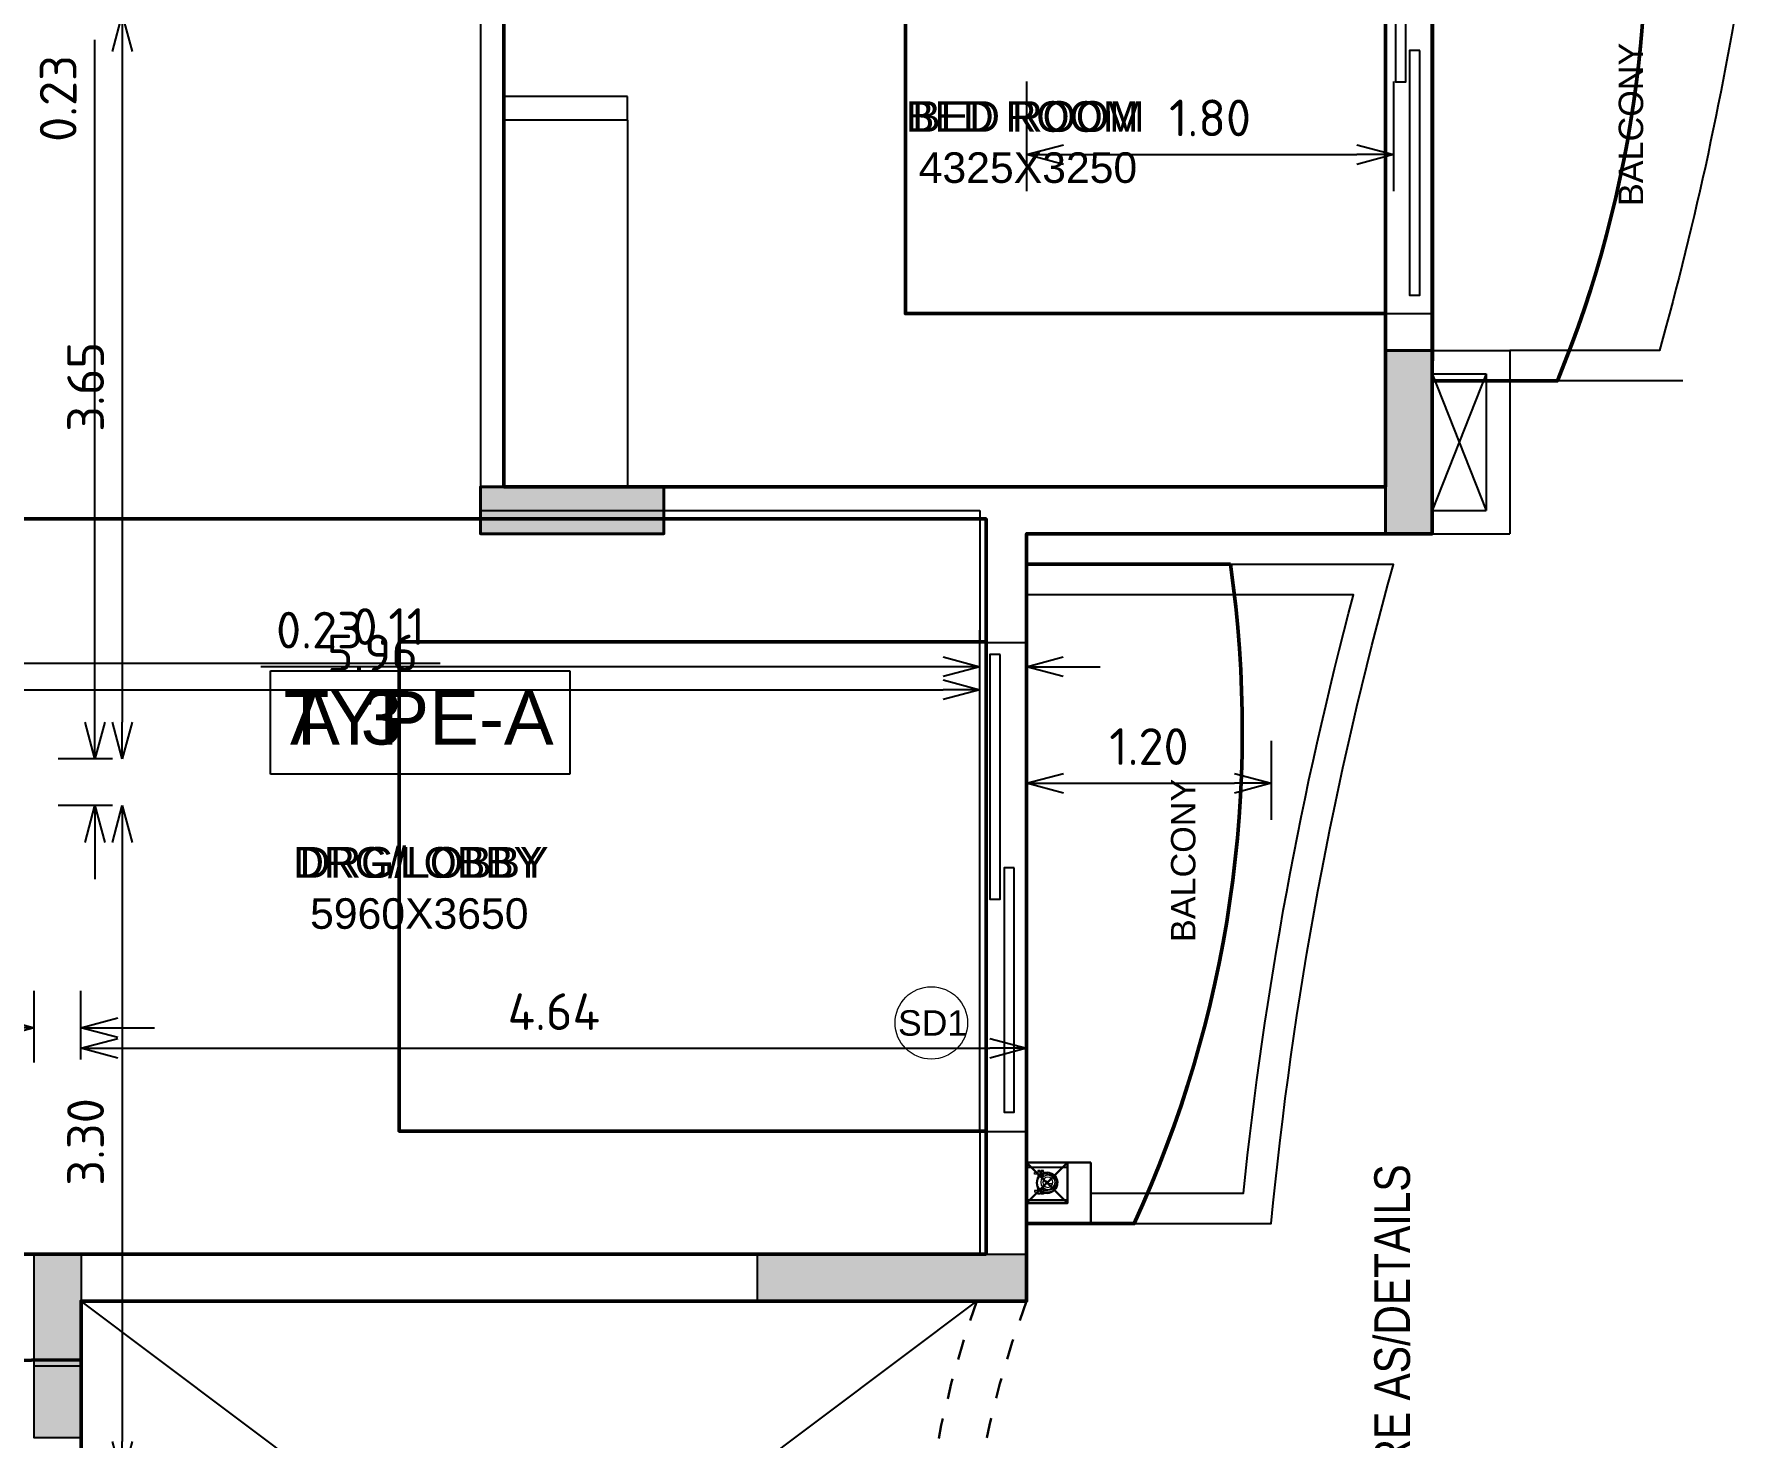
# Model space of a CAD drawing. Header units: inches. Extents: x 0 to 429, y 0 to 185.
# Drawn here: x 256.54 to 264.94, y 115.45 to 122.34 of the extents above; entities that cross this region are included whole.
import ezdxf
from ezdxf.enums import TextEntityAlignment as Align

# ---------------------------------------------------------------- set-up
doc = ezdxf.new("R2010")
doc.units = ezdxf.units.IN
doc.header["$MEASUREMENT"] = 0
doc.linetypes.add('Xr-4BHK-A-B-Typical-Sub$0$DASHED', pattern=[0.75, 0.5, -0.25])
doc.layers.get('DEFPOINTS').update_dxf_attribs({"lineweight": 18})
for name, color, linetype, lineweight in [('FLOOR01', 7, 'Continuous', 50), ('XR-4BHK-A-B-TYPICAL-SUB$0$CUTOUT', 6, 'Continuous', 30), ('XR-4BHK-A-B-TYPICAL-SUB$0$LINE ABOVE', 6, 'Xr-4BHK-A-B-Typical-Sub$0$DASHED', 30), ('XR-4BHK-A-B-TYPICAL-SUB$0$PIPE', 30, 'Continuous', 30), ('XR-4BHK-A-B-TYPICAL-SUB$0$TOWER-COL', 1, 'Continuous', 40), ('XR-4BHK-A-B-TYPICAL-SUB$0$TOWER-COL-HATCH', 9, 'Continuous', 5), ('XR-4BHK-A-B-TYPICAL-SUB$0$WALL', 7, 'Continuous', 30)]:
    doc.layers.add(name, color=color, linetype=linetype, lineweight=lineweight)
doc.layers.add('XR-4BHK-A-B-TYPICAL-SUB$0$1PL-SHAFT-PIPE', color=7, linetype='Continuous')
doc.layers.add('XR-4BHK-A-B-TYPICAL-SUB$0$ELE', color=4, linetype='Continuous')
doc.layers.add('XR-4BHK-A-B-TYPICAL-SUB$0$WATER SUPPLAY', color=7, linetype='Continuous', lineweight=0, true_color=0x00f000)
doc.styles.add('Sanvi Common', font='isocpeur.ttf')
doc.styles.get("Standard").update_dxf_attribs({"font": 'arial.ttf'})
doc.styles.add('Xr-4BHK-A-B-Typical-Sub$0$$0$DIM', font='arial.ttf', dxfattribs={"height": 4})
doc.styles.add('Xr-4BHK-A-B-Typical-Sub$0$$1$Standard', font='arial.ttf')
doc.styles.add('Xr-4BHK-A-B-Typical-Sub$0$DIM', font='arial.ttf')
doc.styles.add('Xr-4BHK-A-B-Typical-Sub$0$Standard', font='ARIALN.TTF')
doc.dimstyles.new('Sanvi Common', dxfattribs={"dimtxt": 0.18, "dimasz": 0.18, "dimexe": 0.18, "dimexo": 0.0625, "dimgap": 0.09, "dimtad": 1, "dimzin": 0, "dimdsep": 46, "dimtxsty": 'Sanvi Common', "dimblk": 'OPEN30', "dimcen": 0.09, "dimclrd": 68, "dimclre": 68, "dimclrt": 40, "dimadec": 0, "dimazin": 0, "dimtfac": 1, "dimtofl": 0, "dimtmove": 0, "dimatfit": 3, "dimldrblk": 'OPEN30', "dimfxl": 1, "dimtolj": 1, "dimtzin": 0, "dimarcsym": 0})

# ---------------------------------------------------------------- blocks, each defined once
blk = doc.blocks.new('Xr-4BHK-A-B-Typical-Sub$0$core typ')
at = {"layer": 'XR-4BHK-A-B-TYPICAL-SUB$0$ELE'}
for p, q in [((7010.858223047951, 5500.225164224292), (11405.5083251874, 8800.21289590226)), ((11405.51276260978, 5500.225200043264), (7010.859431482997, 8800.438458010482))]:
    blk.add_line(p, q, dxfattribs=at)
at = {"layer": 'XR-4BHK-A-B-TYPICAL-SUB$0$LINE ABOVE'}
for radius, start, end in [(4917.499816246302, 160.3949959836943, 199.6051581051064), (4687.499816246302, 159.3903066531869, 200.6096933468132)]:
    blk.add_arc((16037.93158958663, 7150.225277089543), radius, start, end, dxfattribs=at)
blk = doc.blocks.new('Xr-4BHK-A-B-Typical-Sub$0$RWP')
at = {"layer": 'XR-4BHK-A-B-TYPICAL-SUB$0$CUTOUT'}
for p, q in [((0, 199.9999999999782), (200, 0)), ((200, 199.9999999999782), (0, 0))]:
    blk.add_line(p, q, dxfattribs=at)
blk.add_lwpolyline([(0, 0), (200, 0), (200, 199.9999999999782), (0, 199.9999999999782)], close=True, dxfattribs=at)
at = {"layer": 'XR-4BHK-A-B-TYPICAL-SUB$0$ELE'}
for p, q in [((0, 199.9999999999782), (0, 0)), ((25, 199.9999999999782), (25, 0))]:
    blk.add_line(p, q, dxfattribs=at)
at = {"layer": 'XR-4BHK-A-B-TYPICAL-SUB$0$PIPE'}
blk.add_circle((99.99999999998545, 99.99999999998545), 50, dxfattribs=at)
at = {"layer": 'XR-4BHK-A-B-TYPICAL-SUB$0$WALL'}
for p, q in [((0, 314.9999999999927), (300.338027563339, 314.9999999999854)), ((0, 199.9999999999782), (0, 314.9999999999927)), ((300.338027563339, 0.03130739104381064), (300.338027563339, 314.9999999999854)), ((0, 199.9999999999782), (185.3380275633244, 199.9999999999782)), ((185.3380275633244, 0.03130739104381064), (185.3380275633244, 199.9999999999782))]:
    blk.add_line(p, q, dxfattribs=at)
blk = doc.blocks.new('Xr-4BHK-A-B-Typical-Sub$0$REV.CO.')
at = {"layer": 'XR-4BHK-A-B-TYPICAL-SUB$0$TOWER-COL-HATCH'}
for points in [[(447851.1053487328, 9750.22713470189), (447851.1053487328, 10650.22713470189), (447621.1053487323, 10650.22713470119), (447621.1053487333, 9750.227134701192)], [(452291.1025142943, 9980.227091526063), (451391.1025142943, 9980.227091526529), (451391.102514295, 9750.227091526063), (452291.102514295, 9750.227091526529)]]:
    blk.add_hatch(color=256, dxfattribs=at).paths.add_polyline_path(points)
at = {"layer": 'XR-4BHK-A-B-TYPICAL-SUB$0$TOWER-COL'}
for points in [[(447851.105343089, 10650.22713470212), (447621.105343089, 10650.22713470212), (447621.105343089, 9750.227134702123), (447851.105343089, 9750.227134702123)], [(451391.1053142941, 9980.227134702123), (451391.1053142941, 9750.227134702123), (452291.105343089, 9750.227134702123), (452291.105343089, 9980.227134702123)]]:
    blk.add_lwpolyline(points, close=True, dxfattribs=at)
blk = doc.blocks.new('Xr-4BHK-A-B-Typical-Sub$0$$0$DOOR NO')
at = {"lineweight": 0}
blk.add_circle((5.684341886080801e-14, 0), 10, dxfattribs=at)
at = {"style": 'Xr-4BHK-A-B-Typical-Sub$0$$0$DIM'}
blk.add_attdef('X1', text='', height=9, dxfattribs=at).set_placement((5.684341886080801e-14, 0), align=Align.MIDDLE_CENTER)
blk = doc.blocks.new('_Open30')
at = {"color": 0, "linetype": 'ByBlock', "lineweight": -2}
for p, q in [((-1, 0.26794919), (0, 0)), ((0, 0), (-1, -0.26794919)), ((0, 0), (-1, 0))]:
    blk.add_line(p, q, dxfattribs=at)
blk = doc.blocks.new('*D235')
at = {"color": 68, "lineweight": -2, "transparency": 16777216}
for p, q in [((258.6717284738027, 122.4363140362108), (256.7969381985017, 122.4363140362108)), ((256.9769381985017, 122.2563140362108), (256.9769381985017, 118.9663144248401)), ((256.9279903310001, 118.7863144248401), (256.7969381985017, 118.7863144248401))]:
    blk.add_line(p, q, dxfattribs=at)
at = {"layer": 'DEFPOINTS', "color": 0, "transparency": 16777216}
for p in [(258.7342284738027, 122.4363140362108), (256.9769381985017, 118.7863144248401), (256.9904903310001, 118.7863144248401)]:
    blk.add_point(p, dxfattribs=at)
at = {"color": 68, "lineweight": -2, "transparency": 16777216, "xscale": 0.18, "yscale": 0.18, "zscale": 0.18}
for p, rotation in [((256.9769381985017, 122.4363140362108), 90), ((256.9769381985017, 118.7863144248401), 270)]:
    blk.add_blockref('_Open30', p, dxfattribs=dict(at, rotation=rotation))
at = {"color": 40, "transparency": 16777216, "insert": (256.7969381985017, 120.6113142305253), "char_height": 0.18, "attachment_point": 5, "rotation": 90, "style": 'Sanvi Common'}
blk.add_mtext('\\A1;3.65', dxfattribs=at)
blk = doc.blocks.new('*D236')
at = {"color": 68, "lineweight": -2, "transparency": 16777216}
for p, q in [((256.8422112934697, 118.9663144248401), (256.8422112934697, 122.3143144248453)), ((256.9279903310001, 118.7863144248401), (256.6622112934697, 118.7863144248401)), ((256.9279903310001, 118.5563144248441), (256.6622112934697, 118.5563144248441)), ((256.8422112934697, 118.3763144248441), (256.8422112934697, 118.1963144248441))]:
    blk.add_line(p, q, dxfattribs=at)
at = {"layer": 'DEFPOINTS', "color": 0, "transparency": 16777216}
for p in [(256.9904903310001, 118.7863144248401), (256.8422112934697, 118.5563144248441), (256.9904903310001, 118.5563144248441)]:
    blk.add_point(p, dxfattribs=at)
at = {"color": 68, "lineweight": -2, "transparency": 16777216, "xscale": 0.18, "yscale": 0.18, "zscale": 0.18}
for p, rotation in [((256.8422112934697, 118.7863144248401), 270), ((256.8422112934697, 118.5563144248441), 90)]:
    blk.add_blockref('_Open30', p, dxfattribs=dict(at, rotation=rotation))
at = {"color": 40, "transparency": 16777216, "insert": (256.6622112934697, 122.0263144248452), "char_height": 0.18, "attachment_point": 5, "rotation": 90, "style": 'Sanvi Common'}
blk.add_mtext('\\A1;0.23', dxfattribs=at)
blk = doc.blocks.new('*D237')
at = {"color": 68, "lineweight": -2, "transparency": 16777216}
for p, q in [((256.9279903310001, 118.5563144248441), (256.7969381985017, 118.5563144248441)), ((256.9769381985017, 118.3763144248441), (256.9769381985017, 115.4361011291251)), ((256.9279903310001, 115.2561011291251), (256.7969381985017, 115.2561011291251))]:
    blk.add_line(p, q, dxfattribs=at)
at = {"layer": 'DEFPOINTS', "color": 0, "transparency": 16777216}
for p in [(256.9904903310001, 118.5563144248441), (256.9769381985017, 115.2561011291251), (256.9904903310001, 115.2561011291251)]:
    blk.add_point(p, dxfattribs=at)
at = {"color": 68, "lineweight": -2, "transparency": 16777216, "xscale": 0.18, "yscale": 0.18, "zscale": 0.18}
for p, rotation in [((256.9769381985017, 118.5563144248441), 90), ((256.9769381985017, 115.2561011291251), 270)]:
    blk.add_blockref('_Open30', p, dxfattribs=dict(at, rotation=rotation))
at = {"color": 40, "transparency": 16777216, "insert": (256.7969381985017, 116.9062077769845), "char_height": 0.18, "attachment_point": 5, "rotation": 90, "style": 'Sanvi Common'}
blk.add_mtext('\\A1;3.30', dxfattribs=at)
blk = doc.blocks.new('*D242')
at = {"color": 68, "lineweight": -2, "transparency": 16777216}
for p, q in [((256.5442417645301, 117.2962905433083), (256.5442417645301, 117.6468529961342)), ((256.7742382820344, 117.3103886011664), (256.7742382820344, 117.6468529961342)), ((256.3642417645301, 117.4668529961342), (253.0162417645322, 117.4668529961342)), ((256.9542382820345, 117.4668529961342), (257.1342382820345, 117.4668529961342))]:
    blk.add_line(p, q, dxfattribs=at)
at = {"layer": 'DEFPOINTS', "color": 0, "transparency": 16777216}
for p in [(256.7742382820344, 117.4668529961342), (256.5442417645301, 117.2337905433083), (256.7742382820344, 117.2478886011664)]:
    blk.add_point(p, dxfattribs=at)
at = {"color": 68, "lineweight": -2, "transparency": 16777216, "xscale": 0.18, "yscale": 0.18, "zscale": 0.18}
blk.add_blockref('_Open30', (256.5442417645301, 117.4668529961342), dxfattribs=at)
at = {"color": 68, "lineweight": -2, "transparency": 16777216, "xscale": 0.18, "yscale": 0.18, "zscale": 0.18, "rotation": 180}
blk.add_blockref('_Open30', (256.7742382820344, 117.4668529961342), dxfattribs=at)
at = {"color": 40, "transparency": 16777216, "insert": (253.3042417645322, 117.6468529961342), "char_height": 0.18, "attachment_point": 5, "style": 'Sanvi Common'}
blk.add_mtext('\\A1;0.23', dxfattribs=at)
blk = doc.blocks.new('*D243')
at = {"color": 68, "lineweight": -2, "transparency": 16777216}
for p, q in [((261.4142284737956, 118.4938144248441), (261.4142284737956, 117.185555231168)), ((256.7742382820344, 117.3103886011664), (256.7742382820344, 117.545555231168)), ((256.9542382820345, 117.365555231168), (261.2342284737956, 117.365555231168))]:
    blk.add_line(p, q, dxfattribs=at)
at = {"layer": 'DEFPOINTS', "color": 0, "transparency": 16777216}
for p in [(261.4142284737956, 118.5563144248441), (261.4142284737956, 117.365555231168), (256.7742382820344, 117.2478886011664)]:
    blk.add_point(p, dxfattribs=at)
at = {"color": 68, "lineweight": -2, "transparency": 16777216, "xscale": 0.18, "yscale": 0.18, "zscale": 0.18, "rotation": 180}
blk.add_blockref('_Open30', (256.7742382820344, 117.365555231168), dxfattribs=at)
at = {"color": 68, "lineweight": -2, "transparency": 16777216, "xscale": 0.18, "yscale": 0.18, "zscale": 0.18}
blk.add_blockref('_Open30', (261.4142284737956, 117.365555231168), dxfattribs=at)
at = {"color": 40, "transparency": 16777216, "insert": (259.094233377915, 117.545555231168), "char_height": 0.18, "attachment_point": 5, "style": 'Sanvi Common'}
blk.add_mtext('\\A1;4.64', dxfattribs=at)
blk = doc.blocks.new('*D294')
at = {"color": 68, "lineweight": -2, "transparency": 16777216}
for p, q in [((255.1092284738026, 119.1878554220599), (255.1092284738026, 119.4351649183148)), ((255.224228458572, 119.1878557811284), (255.224228458572, 119.4351649183148)), ((254.9292284738026, 119.2551649183147), (254.7492284738026, 119.2551649183147)), ((255.404228458572, 119.2551649183147), (258.5362284585697, 119.2551649183147))]:
    blk.add_line(p, q, dxfattribs=at)
at = {"layer": 'DEFPOINTS', "color": 0, "transparency": 16777216}
for p in [(255.224228458572, 119.2551649183147), (255.1092284738026, 119.1253554220599), (255.224228458572, 119.1253557811284)]:
    blk.add_point(p, dxfattribs=at)
at = {"color": 68, "lineweight": -2, "transparency": 16777216, "xscale": 0.18, "yscale": 0.18, "zscale": 0.18}
blk.add_blockref('_Open30', (255.1092284738026, 119.2551649183147), dxfattribs=at)
at = {"color": 68, "lineweight": -2, "transparency": 16777216, "xscale": 0.18, "yscale": 0.18, "zscale": 0.18, "rotation": 180}
blk.add_blockref('_Open30', (255.224228458572, 119.2551649183147), dxfattribs=at)
at = {"color": 40, "transparency": 16777216, "insert": (258.2842284585697, 119.4351649183148), "char_height": 0.18, "attachment_point": 5, "style": 'Sanvi Common'}
blk.add_mtext('\\A1;0.11', dxfattribs=at)
blk = doc.blocks.new('*D295')
at = {"color": 68, "lineweight": -2, "transparency": 16777216}
for p, q in [((261.1842284738142, 119.1878554220599), (261.1842284738142, 119.3053554220599)), ((255.404228458572, 119.1253554220599), (261.0042284738142, 119.1253554220599)), ((255.224228458572, 119.0628557811284), (255.224228458572, 118.9453554220598))]:
    blk.add_line(p, q, dxfattribs=at)
at = {"layer": 'DEFPOINTS', "color": 0, "transparency": 16777216}
for p in [(255.224228458572, 119.1253557811284), (261.1842284738142, 119.1253554220599), (261.1842284738142, 119.1253554220599)]:
    blk.add_point(p, dxfattribs=at)
at = {"color": 68, "lineweight": -2, "transparency": 16777216, "xscale": 0.18, "yscale": 0.18, "zscale": 0.18, "rotation": 180}
blk.add_blockref('_Open30', (255.224228458572, 119.1253554220599), dxfattribs=at)
at = {"color": 68, "lineweight": -2, "transparency": 16777216, "xscale": 0.18, "yscale": 0.18, "zscale": 0.18}
blk.add_blockref('_Open30', (261.1842284738142, 119.1253554220599), dxfattribs=at)
at = {"color": 40, "transparency": 16777216, "insert": (258.2042284661931, 119.3053554220599), "char_height": 0.18, "attachment_point": 5, "style": 'Sanvi Common'}
blk.add_mtext('\\A1;5.96', dxfattribs=at)
blk = doc.blocks.new('*D296')
at = {"color": 68, "lineweight": -2, "transparency": 16777216}
for p, q in [((261.1842284738142, 119.1878554220599), (261.1842284738142, 119.4177305131082)), ((261.4142284737956, 119.1878554220599), (261.4142284737956, 119.4177305131082)), ((261.0042284738142, 119.2377305131082), (257.6562284738163, 119.2377305131082)), ((261.5942284737956, 119.2377305131082), (261.7742284737956, 119.2377305131082))]:
    blk.add_line(p, q, dxfattribs=at)
at = {"layer": 'DEFPOINTS', "color": 0, "transparency": 16777216}
for p in [(261.4142284737956, 119.2377305131082), (261.1842284738142, 119.1253554220599), (261.4142284737956, 119.1253554220599)]:
    blk.add_point(p, dxfattribs=at)
at = {"color": 68, "lineweight": -2, "transparency": 16777216, "xscale": 0.18, "yscale": 0.18, "zscale": 0.18}
blk.add_blockref('_Open30', (261.1842284738142, 119.2377305131082), dxfattribs=at)
at = {"color": 68, "lineweight": -2, "transparency": 16777216, "xscale": 0.18, "yscale": 0.18, "zscale": 0.18, "rotation": 180}
blk.add_blockref('_Open30', (261.4142284737956, 119.2377305131082), dxfattribs=at)
at = {"color": 40, "transparency": 16777216, "insert": (257.9442284738163, 119.4177305131082), "char_height": 0.18, "attachment_point": 5, "style": 'Sanvi Common'}
blk.add_mtext('\\A1;0.23', dxfattribs=at)
blk = doc.blocks.new('*D323')
at = {"color": 68, "lineweight": -2, "transparency": 16777216}
for p, q in [((261.4142418704343, 118.8740432501214), (261.4142418704343, 118.4861916098815)), ((262.6144477766122, 118.8740432501214), (262.6144477766122, 118.4861916098815)), ((261.5942418704343, 118.6661916098816), (262.4344477766122, 118.6661916098816))]:
    blk.add_line(p, q, dxfattribs=at)
at = {"layer": 'DEFPOINTS', "color": 0, "transparency": 16777216}
for p in [(261.4142418704343, 118.9365432501214), (262.6144477766122, 118.9365432501214), (262.6144477766122, 118.6661916098816)]:
    blk.add_point(p, dxfattribs=at)
at = {"color": 68, "lineweight": -2, "transparency": 16777216, "xscale": 0.18, "yscale": 0.18, "zscale": 0.18, "rotation": 180}
blk.add_blockref('_Open30', (261.4142418704343, 118.6661916098816), dxfattribs=at)
at = {"color": 68, "lineweight": -2, "transparency": 16777216, "xscale": 0.18, "yscale": 0.18, "zscale": 0.18}
blk.add_blockref('_Open30', (262.6144477766122, 118.6661916098816), dxfattribs=at)
at = {"color": 40, "transparency": 16777216, "insert": (262.0143448235232, 118.8461916098816), "char_height": 0.18, "attachment_point": 5, "style": 'Sanvi Common'}
blk.add_mtext('\\A1;1.20', dxfattribs=at)
blk = doc.blocks.new('*D324')
at = {"color": 68, "lineweight": -2, "transparency": 16777216}
for p, q in [((261.4142418704343, 122.1090396054202), (261.4142418704343, 121.5710101292861)), ((263.2142418704518, 122.1090396054202), (263.2142418704518, 121.5710101292861)), ((261.5942418704343, 121.7510101292861), (263.0342418704518, 121.7510101292861))]:
    blk.add_line(p, q, dxfattribs=at)
at = {"layer": 'DEFPOINTS', "color": 0, "transparency": 16777216}
for p in [(261.4142418704343, 122.1715396054202), (263.2142418704518, 122.1715396054202), (263.2142418704518, 121.7510101292861)]:
    blk.add_point(p, dxfattribs=at)
at = {"color": 68, "lineweight": -2, "transparency": 16777216, "xscale": 0.18, "yscale": 0.18, "zscale": 0.18, "rotation": 180}
blk.add_blockref('_Open30', (261.4142418704343, 121.7510101292861), dxfattribs=at)
at = {"color": 68, "lineweight": -2, "transparency": 16777216, "xscale": 0.18, "yscale": 0.18, "zscale": 0.18}
blk.add_blockref('_Open30', (263.2142418704518, 121.7510101292861), dxfattribs=at)
at = {"color": 40, "transparency": 16777216, "insert": (262.314241870443, 121.9310101292861), "char_height": 0.18, "attachment_point": 5, "style": 'Sanvi Common'}
blk.add_mtext('\\A1;1.80', dxfattribs=at)
blk = doc.blocks.new('Xr-4BHK-A-B-Typical-Sub$0$CI50')
at = {"layer": 'XR-4BHK-A-B-TYPICAL-SUB$0$WATER SUPPLAY', "ltscale": 100}
for p, q in [((-53.22542626422364, 2), (-53.22542626422364, 13.49232116833446)), ((-48.33333333313931, 34.99999999991269), (-48.33333333284827, 13.49232116833446)), ((-48.33333333284827, 2), (-48.33333333529299, -2)), ((-40.33333333319752, 34.99999999991269), (-40.33333333040355, 13.49232116833446)), ((-40.33333333284827, 2), (-40.33333333284827, -2)), ((-35.44124039344024, 2), (-35.44124039344024, 13.49232116833446)), ((35.44124039344024, 2), (35.44124039344024, 13.49232116833446)), ((40.33333333319752, 34.99999999481952), (40.33333333354676, 13.49232116324129)), ((40.33333333284827, 2), (40.33333333284827, -2)), ((48.33333333313931, 34.99999999481952), (48.33333333599148, 13.49232116324129)), ((48.33333333284827, 2), (48.33333333529299, -2)), ((53.22542626422364, 2), (53.22542626422364, 13.49232116833446)), ((-53.22542626730865, -13.49232117080828), (-53.22542626730865, -2)), ((-48.33333333529299, -13.49232117080828), (-48.33333333471091, -30.62995350570418)), ((-48.33333333529299, -14.76924574369332), (-48.33333333529299, -30.62995350323035)), ((-40.33333333284827, -30.62995350323035), (-48.33333333284827, -30.62995350323035)), ((-40.33333333284827, -13.49232117080828), (-40.33333333284827, -30.62995350323035)), ((-40.33333333284827, -14.76924574369332), (-40.33333333284827, -30.62995350570418)), ((-35.44124039652525, -13.49232117080828), (-35.44124039652525, -2)), ((35.44124039652525, -13.49232117080828), (35.44124039652525, -2)), ((40.33333333284827, -13.49232117080828), (40.33333333284827, -30.62995350323035)), ((40.33333333284827, -14.76924574369332), (40.33333333284827, -30.62995350570418)), ((40.33333333284827, -30.62995350323035), (48.33333333284827, -30.62995350323035)), ((48.33333333529299, -13.49232117080828), (48.33333333471091, -30.62995350570418)), ((48.33333333529299, -14.76924574369332), (48.33333333529299, -30.62995350323035)), ((53.22542626730865, -13.49232117080828), (53.22542626730865, -2))]:
    blk.add_line(p, q, dxfattribs=at)
at = {"layer": 'XR-4BHK-A-B-TYPICAL-SUB$0$WATER SUPPLAY', "ltscale": 100, "elevation": 1.671858e-10}
for points in [[(-57.92892428027699, 2), (-30.86954810534371, 2), (-30.86954810534371, 13.49232116833446), (-57.92892428027699, 13.49232116833446)], [(57.92892428027699, 2), (30.86954810534371, 2), (30.86954810534371, 13.49232116833446), (57.92892428027699, 13.49232116833446)], [(-57.92892428277992, -13.49232117080828), (-30.86954810784664, -13.49232117080828), (-30.86954810784664, -2), (-57.92892428277992, -2)], [(57.92892428277992, -13.49232117080828), (30.86954810784664, -13.49232117080828), (30.86954810784664, -2), (57.92892428277992, -2)]]:
    blk.add_lwpolyline(points, close=True, dxfattribs=at)
at = {"layer": 'XR-4BHK-A-B-TYPICAL-SUB$0$WATER SUPPLAY', "ltscale": 100}
for radius in [34.99999999990905, 24.99999999990905]:
    blk.add_circle((0, 34.99999999991269), radius, dxfattribs=at)
for centre, radius, start, end in [((0, 34.99999999991269), 48.33333333322298, 1.667526652835144e-09, 179.9999999983325), ((0, 34.99999999991269), 40.33333333322297, 359.9999999983325, 180.0000000016675), ((6.934540301561356, 47.49999999985448), 14.29467905174831, 119.0199020128229, 240.9800979871771), ((-6.934540301561356, 22.4999999999709), 14.29467905174831, 299.0199020128229, 60.98009798717712)]:
    blk.add_arc(centre, radius, start, end, dxfattribs=at)
blk = doc.blocks.new('Xr-4BHK-A-B-Typical-Sub$0$A$C2521575D')
at = {"layer": 'XR-4BHK-A-B-TYPICAL-SUB$0$1PL-SHAFT-PIPE', "xscale": -1, "rotation": 270}
blk.add_blockref('Xr-4BHK-A-B-Typical-Sub$0$CI50', (30182.99712429295, 18417.62950677741), dxfattribs=at)

msp = doc.modelspace()

# ---------------------------------------------------------------- hatches: boundary and pattern name
for points in [[(256.7746774661993, 115.4545730512178), (256.5446774661888, 115.4545730512178), (256.5446742804544, 116.3550701610507), (256.7746742804358, 116.3550701610507)], [(261.4142508936695, 116.3550701666823), (261.4142508936695, 116.1250701666864), (260.0942531452803, 116.1250701666864), (260.0942531452803, 116.3550701666823)]]:
    msp.add_hatch(color=256).paths.add_polyline_path(points)

# ---------------------------------------------------------------- linework, layer by layer
for p, q in [((258.7342418704413, 123.4852817946372), (258.7342418704413, 120.0052822004651)), ((258.849241870432, 123.370281721072), (258.849241870432, 122.0352822041019)), ((263.1742183006774, 120.9702816866334), (263.1742183006774, 123.3653306713964)), ((263.4042285211091, 120.9702816866334), (263.4042285211091, 123.3702812187981)), ((259.4552422510516, 122.0352822041019), (258.849241870432, 122.0352822041019)), ((259.4552422510516, 121.9202822040966), (259.4552422510516, 122.0352822041019)), ((258.849241870432, 121.9202822040966), (258.849241870432, 120.1202822006449)), ((259.4552422510516, 121.9202822040966), (258.849241870432, 121.9202822040966)), ((259.4552422510516, 121.9202822040966), (259.4552422510516, 120.1202822075425)), ((263.4042285211091, 120.9702816866334), (263.1742285211278, 120.9702816866334)), ((263.1742285211278, 120.9702816866334), (263.1742285211278, 120.1202822075571)), ((263.4042285211091, 120.7902822075408), (263.4042285211091, 120.9702816866334)), ((263.4042427302103, 120.7902822075408), (263.7842427301859, 120.7902822075408)), ((263.7842427301859, 120.7902822075408), (263.7842427301859, 119.8902822075466)), ((263.4042427302103, 120.6752822075501), (263.6692427301952, 120.6752822075501)), ((263.4042427302103, 120.6752822075501), (263.6692427301952, 120.0052822075518)), ((263.6692427301952, 120.6752822075501), (263.4042427302103, 120.0052822075518)), ((263.6692427301952, 120.6752822075501), (263.6692427301952, 120.0052822075518)), ((258.849241870432, 120.1202822006449), (263.1742285211278, 120.1202822075571)), ((258.7342418704413, 120.0052822004651), (261.1842418704238, 120.0052822043795)), ((261.1842418704238, 120.0052901892628), (261.1842418703656, 119.3552825890943)), ((261.1842418704238, 120.0052901892628), (261.1842418704238, 120.0052822043795)), ((263.4042427302103, 120.0052822075518), (263.6692427301952, 120.0052822075518)), ((261.4142418704343, 119.8902822075466), (261.4142418703761, 119.3552825890943)), ((261.4142418704343, 119.8902822075466), (263.7842427301859, 119.8902822075466)), ((261.4142418703761, 119.3552825890943), (261.1842316500026, 119.3552825890943)), ((261.1842316500026, 116.9552825891002), (261.1842316500026, 119.3552825890943)), ((261.4142418704343, 116.9552858522362), (261.4142418703761, 119.3552825890943)), ((257.7037407966911, 119.2174865507837), (259.1720699826603, 119.2174865507837)), ((257.7037407966911, 118.7114743440466), (257.7037407966911, 119.2174865507837)), ((259.1720699826603, 119.2174865507837), (259.1720699826603, 118.7114743440466)), ((259.1720699826603, 118.7114743440466), (257.7037407966911, 118.7114743440466)), ((261.1842418704238, 116.9552825891002), (261.1842418704238, 116.3552825890943)), ((261.4142418704343, 116.9552825891002), (261.1842418704238, 116.9552825891002)), ((261.4142418704343, 116.9552825891002), (261.4142418704343, 116.1252825890984)), ((256.5446652515731, 116.3552825890943), (261.1842418704238, 116.3552825890943)), ((256.7746652515545, 116.1252825890984), (256.7746652515545, 115.805282189263)), ((256.7746652515545, 116.1252825890984), (261.4142418704343, 116.1252825890984)), ((256.7746652515545, 115.805282189263), (256.5446652515731, 115.805282189263))]:
    msp.add_line(p, q)
for points in [[(263.2742183006832, 123.3075445335122), (263.2242183006658, 123.3075445335122), (263.2242183006658, 122.1075445335151), (263.2742183006832, 122.1075445335151)], [(263.3434887435052, 122.2616407055026), (263.2934887434878, 122.2616407055026), (263.2934887434878, 121.0616407055055), (263.3434887435052, 121.0616407055055)], [(261.2842316500084, 119.2974964468736), (261.2342316499909, 119.2974964468736), (261.2342316499909, 118.0974964468765), (261.2842316500084, 118.0974964468765)], [(261.3535020928304, 118.2515926188785), (261.3035020928129, 118.2515926188785), (261.3035020928129, 117.0515926188815), (261.3535020928304, 117.0515926188815)], [(256.5446742799015, 116.3550701610507), (256.7746742798828, 116.3550701610507), (256.7746774661993, 115.4545730512178), (256.5446774661888, 115.4545730512178)], [(261.4142508936695, 116.3550701610507), (261.4142508936695, 116.1250701610403), (260.0942531452803, 116.1250701384266), (260.0942531452803, 116.3550701384225)]]:
    msp.add_lwpolyline(points, close=True)
for points in [[(264.9379076231371, 122.7299254647972, -0.02960585587708254), (264.5196922070519, 120.7902822075408), (263.7842427301859, 120.7902822075408)], [(261.7292105630387, 116.5052858522391), (262.6144477766122, 116.5052858522391, -0.04398092497005981), (263.2142418704227, 119.7402822075524), (261.4142418704343, 119.7402822075524)], [(261.7292105630387, 116.6552858522333), (262.4786136231907, 116.6552858522333, -0.03955909795929562), (263.0179050258359, 119.5902822075437), (261.4142418704343, 119.5902822075437)]]:
    msp.add_lwpolyline(points, format="xyb")
msp.add_lwpolyline([(264.6332337695405, 120.6402822075466), (263.7842427301859, 120.6402822075466)])
at = {"layer": 'FLOOR01', "color": 26}
msp.add_line((258.8492337878463, 122.2014487895838), (258.8492337886917, 121.2847821229154), dxfattribs=at)
at = {"layer": 'FLOOR01', "color": 230}
msp.add_lwpolyline([(250.8292351009495, 123.5605143731141), (250.8292351009495, 121.8655143731217), (251.4292552652823, 121.8655143731217), (251.4292657290698, 118.911688682178), (252.2592342409826, 118.9225542335248), (253.1592342411222, 118.9225453163731), (253.1592342411222, 117.3604876261875), (252.1527350187511, 117.3600333223332), (252.1527350187511, 115.8053060354055), (256.7746563099845, 115.8371926489695), (256.7746563098681, 116.1254900813133), (261.414221200399, 116.125516627048), (261.4142317202986, 119.8905145134108), (263.4042325800456, 119.890514029225), (263.4042238473539, 124.9805143371691)], dxfattribs=at)
at = {"layer": 'FLOOR01', "color": 181}
msp.add_lwpolyline([(256.7746652920086, 112.825405184462), (256.774655449879, 116.1256184782601), (261.4142410919649, 116.125406050202), (261.4142320687297, 119.8906180967083), (263.404236773209, 119.8906180967083), (263.4083947260569, 124.9806179276261)], dxfattribs=at)
at = {"layer": 'FLOOR01', "color": 35}
for points in [[(264.4042262149226, 123.6005924224893), (263.4042376329944, 123.6005907068525), (263.4042376329944, 120.6405912277755), (264.0187312303078, 120.6405912277755, 0.1307486266684449)], [(262.4142313020756, 119.7405884336553), (261.4142332879765, 119.7405912277814), (261.4142410405675, 116.505594872468), (261.9422759465569, 116.505594872468, 0.144395450491128)]]:
    msp.add_lwpolyline(points, format="xyb", close=True, dxfattribs=at)
at = {"layer": 'FLOOR01', "color": 150}
for points in [[(258.849233788269, 120.1205912208739), (263.1742102185144, 120.1205912208739), (263.1742102185144, 123.3656396916254), (258.849233788269, 123.3656396916254)], [(261.2150091285639, 116.3557495191258), (255.2550090560453, 116.3557495191258), (255.2550090560453, 119.963249067971), (261.2150091285639, 119.963249067971)]]:
    msp.add_lwpolyline(points, close=True, dxfattribs=at)
at = {"layer": 'FLOOR01', "color": 103}
for points in [[(263.1742084989437, 120.9706444447279), (260.8194746089048, 120.9706444447279), (260.8194746089048, 123.3706445527264), (263.1742084989437, 123.3706445527264)], [(258.3347545349443, 119.3594992935455), (261.2150091285639, 119.3594992935455), (261.2150091285639, 116.9594992935513), (258.3347545349443, 116.9594992935513)]]:
    msp.add_lwpolyline(points, close=True, dxfattribs=at)

# ---------------------------------------------------------------- block references
at = {"xscale": 0.001, "yscale": 0.001, "zscale": 0.001}
for name, p in [('Xr-4BHK-A-B-Typical-Sub$0$A$C2521575D', (231.3003784470258, 98.29064342832096)), ('Xr-4BHK-A-B-Typical-Sub$0$core typ', (249.7638058200884, 107.3248441310858))]:
    msp.add_blockref(name, p, dxfattribs=at)
at = {"extrusion": (0, 0, -1), "xscale": 0.001, "yscale": 0.001, "zscale": -0.001}
msp.add_blockref('Xr-4BHK-A-B-Typical-Sub$0$REV.CO.', (-711.0253468648646, 110.1400550564864), dxfattribs=at)
ref = msp.add_blockref('Xr-4BHK-A-B-Typical-Sub$0$$0$DOOR NO', (260.9466855590055, 117.4900982423274), dxfattribs=dict(xscale=0.01778, yscale=0.01778, zscale=0.01778))
ref.add_attrib('X1', 'SD1', dxfattribs={"height": 0.125, "style": 'Xr-4BHK-A-B-Typical-Sub$0$$1$Standard'}).set_placement((260.952648610377, 117.4900982423274), align=Align.MIDDLE_CENTER)
at = {"xscale": 0.001, "yscale": 0.001, "zscale": 0.001, "rotation": 270}
msp.add_blockref('Xr-4BHK-A-B-Typical-Sub$0$RWP', (261.4142105630364, 116.8054199679751), dxfattribs=at)

# ---------------------------------------------------------------- texts
for s, height, rotation, style, p in [('BALCONY', 0.12, 90.00000000000001, 'Xr-4BHK-A-B-Typical-Sub$0$DIM', (264.4392543783817, 121.4986943958207)), ('BALCONY', 0.12, 90.00000000000001, 'Xr-4BHK-A-B-Typical-Sub$0$DIM', (262.2425232751177, 117.8870880155733)), ('ELEVATION FEATURE AS/DETAILS', 0.175, 90, 'Xr-4BHK-A-B-Typical-Sub$0$Standard', (263.2950708340852, 113.46571865119))]:
    msp.add_text(s, height=height, rotation=rotation, dxfattribs=dict(style=style)).set_placement(p)
at = {"style": 'Xr-4BHK-A-B-Typical-Sub$0$DIM'}
for s, p in [('BED ROOM', (260.8215636574952, 121.8628229206802)), ('4325X3250', (260.884592306864, 121.6122090052664)), ('DRG/LOBBY', (257.8149598707152, 118.2026150850139)), ('5960X3650', (257.8981965691839, 117.9520011696))]:
    msp.add_text(s, height=0.15, dxfattribs=at).set_placement(p)
msp.add_text('TYPE-A', height=0.2625).set_placement((257.7692483594348, 118.8558067595873))
at = {"layer": 'FLOOR01', "color": 150, "style": 'Xr-4BHK-A-B-Typical-Sub$0$DIM'}
for s, p in [('BED ROOM', (260.8523309159555, 121.8631856787747)), ('DRG/LOBBY', (257.8457271291754, 118.2029778431083))]:
    msp.add_text(s, height=0.15, dxfattribs=at).set_placement(p)
at = {"layer": 'FLOOR01', "color": 230}
msp.add_text('A 3', height=0.2625, dxfattribs=at).set_placement((257.800015617895, 118.8561695176818))

# ---------------------------------------------------------------- dimensions: what is measured, and where the dimension line sits
at = {"color": 2}
for base, p1, p2, picture, middle in [((256.9769381985017, 118.7863144248401), (258.7342284738026, 122.4363140362107), (256.990490331, 118.78631442484), '*D235', (256.7969381985017, 120.6113142305253)), ((256.9769381985017, 115.2561011291251), (256.990490331, 118.5563144248441), (256.990490331, 115.2561011291251), '*D237', (256.7969381985017, 116.9062077769845))]:
    dim = msp.add_linear_dim(base=base, p1=p1, p2=p2, angle=90, dimstyle='Sanvi Common', dxfattribs=at)
    dim.commit()
    dim.dimension.update_dxf_attribs({"geometry": picture, "text_midpoint": middle})
dim = msp.add_linear_dim(base=(256.8422112934697, 118.5563144248441), p1=(256.990490331, 118.78631442484), p2=(256.990490331, 118.5563144248441), angle=90, dimstyle='Sanvi Common', dxfattribs=at)
dim.commit()
dim.dimension.update_dxf_attribs({"geometry": '*D236', "text_midpoint": (256.8422112934697, 122.0263144248452), "dimtype": 160})
for base, p1, p2, picture, middle in [((263.2142418704518, 121.7510101292861), (261.4142418704343, 122.1715396054202), (263.2142418704518, 122.1715396054202), '*D324', (262.314241870443, 121.9310101292861)), ((261.1842284738142, 119.1253554220599), (255.224228458572, 119.1253557811284), (261.1842284738142, 119.1253554220599), '*D295', (258.2042284661931, 119.3053554220599)), ((262.6144477766122, 118.6661916098816), (261.4142418704343, 118.9365432501214), (262.6144477766122, 118.9365432501214), '*D323', (262.0143448235232, 118.8461916098816)), ((261.4142284737956, 117.365555231168), (256.7742382820344, 117.2478886011664), (261.4142284737956, 118.5563144248441), '*D243', (259.094233377915, 117.545555231168))]:
    dim = msp.add_linear_dim(base=base, p1=p1, p2=p2, dimstyle='Sanvi Common', dxfattribs=at)
    dim.commit()
    dim.dimension.update_dxf_attribs({"geometry": picture, "text_midpoint": middle})
for base, p1, p2, picture, middle in [((255.224228458572, 119.2551649183147), (255.1092284738026, 119.1253554220599), (255.224228458572, 119.1253557811284), '*D294', (258.2842284585697, 119.2551649183147)), ((261.4142284737956, 119.2377305131082), (261.1842284738142, 119.1253554220599), (261.4142284737956, 119.1253554220599), '*D296', (257.9442284738163, 119.2377305131082)), ((256.7742382820344, 117.4668529961342), (256.5442417645301, 117.2337905433083), (256.7742382820344, 117.2478886011664), '*D242', (253.3042417645322, 117.4668529961342))]:
    dim = msp.add_linear_dim(base=base, p1=p1, p2=p2, dimstyle='Sanvi Common', dxfattribs=at)
    dim.commit()
    dim.dimension.update_dxf_attribs({"geometry": picture, "text_midpoint": middle, "dimtype": 160})

doc.saveas('drawing.dxf')
